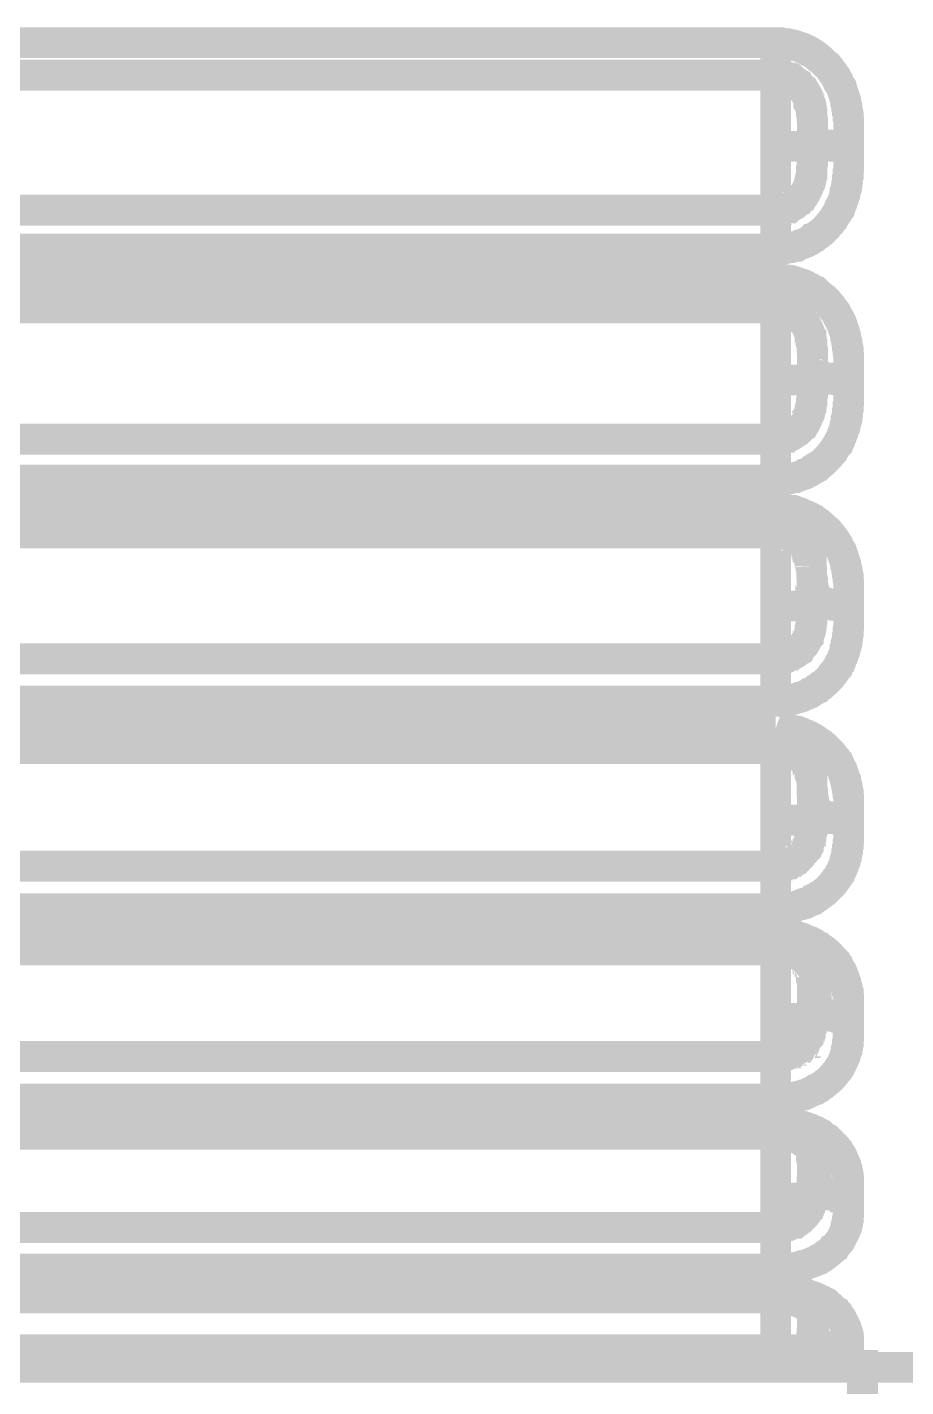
# Model space of a CAD drawing. Extents: x 0.54 to 10.46, y 0.74 to 7.76.
# Drawn here: x 2.7918 to 2.871, y 4.5741 to 4.6966 of the extents above; entities that cross this region are included whole.
import ezdxf

# ---------------------------------------------------------------- set-up
doc = ezdxf.new("R2010")
doc.units = 0
doc.layers.get('0').update_dxf_attribs({"linetype": 'CONTINUOUS'})

msp = doc.modelspace()

# ---------------------------------------------------------------- linework, layer by layer
at = {"color": 0, "const_width": 0.00278}
for points in [[(2.85926, 4.69521), (2.73443, 4.69521)], [(2.86583, 4.68587), (2.86583, 4.68821), (2.86578, 4.68837), (2.86578, 4.68875), (2.86572, 4.68892), (2.86572, 4.68907), (2.86567, 4.68924), (2.86567, 4.68946), (2.86556, 4.68978), (2.86556, 4.69), (2.86524, 4.69097), (2.86518, 4.69119), (2.86507, 4.69135), (2.86501, 4.69146), (2.8649, 4.69162), (2.86486, 4.69179), (2.86475, 4.69194), (2.86469, 4.69211), (2.86447, 4.69243), (2.86436, 4.69254), (2.86415, 4.69287), (2.86404, 4.69299), (2.86393, 4.69314), (2.86376, 4.69325), (2.86339, 4.69363), (2.86322, 4.69374), (2.86313, 4.69385), (2.86296, 4.69396), (2.86285, 4.69407), (2.86236, 4.69439), (2.86219, 4.69444), (2.86203, 4.69456), (2.86187, 4.69461), (2.86171, 4.69472), (2.86089, 4.69499), (2.86068, 4.69504), (2.86051, 4.69504), (2.86035, 4.6951), (2.86019, 4.6951), (2.85997, 4.69515), (2.85981, 4.69515), (2.85965, 4.69521), (2.85926, 4.69521)], [(2.85926, 4.69521), (2.85926, 4.69228)], [(2.85926, 4.69228), (2.73443, 4.69228)], [(2.85926, 4.69228), (2.85938, 4.69228), (2.85949, 4.69222), (2.85981, 4.69222), (2.85992, 4.69217), (2.86003, 4.69217), (2.86014, 4.69211), (2.86025, 4.69211), (2.86046, 4.692), (2.86057, 4.692), (2.86068, 4.69189), (2.86079, 4.69189), (2.86094, 4.69174), (2.86106, 4.69168), (2.86111, 4.69162), (2.86133, 4.69151), (2.86139, 4.6914), (2.8616, 4.69119), (2.86165, 4.69108), (2.86176, 4.69103), (2.86182, 4.69092), (2.86187, 4.69086), (2.86203, 4.69054), (2.86208, 4.69049), (2.86214, 4.69038), (2.86214, 4.69026), (2.86225, 4.69006), (2.86225, 4.68994), (2.86231, 4.68989), (2.86236, 4.68978), (2.86236, 4.68956), (2.86242, 4.68946), (2.86242, 4.68935), (2.86247, 4.68924), (2.86247, 4.68896), (2.86253, 4.68886), (2.86253, 4.68832), (2.86257, 4.68821), (2.86257, 4.68631)], [(2.85926, 4.68587), (2.85926, 4.69222)], [(2.85926, 4.6766), (2.85943, 4.6766), (2.8596, 4.67665), (2.86008, 4.67665), (2.86025, 4.67671), (2.8604, 4.67671), (2.86057, 4.67676), (2.86074, 4.67676), (2.86106, 4.67686), (2.86117, 4.67686), (2.86133, 4.67697), (2.86182, 4.67714), (2.86193, 4.67719), (2.86208, 4.67725), (2.86225, 4.67736), (2.86236, 4.6774), (2.86253, 4.67751), (2.86262, 4.67763), (2.86279, 4.67768), (2.8629, 4.67779), (2.86307, 4.6779), (2.86317, 4.67796), (2.86328, 4.67806), (2.86344, 4.67817), (2.86388, 4.6786), (2.86399, 4.67876), (2.86421, 4.67899), (2.86431, 4.67914), (2.86442, 4.67925), (2.86447, 4.67936), (2.86458, 4.67953), (2.86464, 4.67964), (2.86486, 4.67996), (2.8649, 4.68007), (2.86496, 4.68024), (2.86507, 4.68033), (2.86518, 4.68067), (2.86524, 4.68078), (2.8655, 4.68158), (2.8655, 4.68175), (2.86556, 4.68186), (2.86561, 4.68201), (2.86561, 4.68218), (2.86567, 4.68235), (2.86567, 4.68251), (2.86572, 4.68267), (2.86572, 4.683), (2.86578, 4.68317), (2.86578, 4.6836), (2.86583, 4.68375), (2.86583, 4.68587)], [(2.86257, 4.68587), (2.86257, 4.68431), (2.86253, 4.68419), (2.86253, 4.68354), (2.86247, 4.68349), (2.86247, 4.68317), (2.86242, 4.68306), (2.86242, 4.68294), (2.86236, 4.68283), (2.86236, 4.68267), (2.86231, 4.68257), (2.86231, 4.68246), (2.86214, 4.68213), (2.86214, 4.68207), (2.86199, 4.68175), (2.86193, 4.68169), (2.86182, 4.68147), (2.86176, 4.68143), (2.86171, 4.68132), (2.86165, 4.68126), (2.8616, 4.68115), (2.86149, 4.6811), (2.86143, 4.68099), (2.86139, 4.68093), (2.86128, 4.68088), (2.86106, 4.68067), (2.86083, 4.68056), (2.86079, 4.6805), (2.86057, 4.68039), (2.86051, 4.68033), (2.8604, 4.68033), (2.86019, 4.68024), (2.86008, 4.68024), (2.86003, 4.68018), (2.85981, 4.68018), (2.85969, 4.68012), (2.85938, 4.68012), (2.85926, 4.68007)], [(2.86257, 4.68587), (2.85926, 4.68587)], [(2.85926, 4.68012), (2.85926, 4.68587)], [(2.86257, 4.68631), (2.86257, 4.68631), (2.86262, 4.68625), (2.86262, 4.68625), (2.86262, 4.68625), (2.86268, 4.68619), (2.86268, 4.68619), (2.86268, 4.68619), (2.86274, 4.68614), (2.86274, 4.68614), (2.86274, 4.68614), (2.86285, 4.68614), (2.86285, 4.68614), (2.86285, 4.68614), (2.8629, 4.68608), (2.8629, 4.68608), (2.86301, 4.68608), (2.86301, 4.68608), (2.86307, 4.68608), (2.86307, 4.68608), (2.86307, 4.68608), (2.86317, 4.68604), (2.86317, 4.68604), (2.86317, 4.68604), (2.86322, 4.68604), (2.86322, 4.68604), (2.86322, 4.68604), (2.86333, 4.68604), (2.86333, 4.68604), (2.86333, 4.68604), (2.86344, 4.68604), (2.86344, 4.68604), (2.86356, 4.68599), (2.86382, 4.68599), (2.86388, 4.68593), (2.86458, 4.68593), (2.86464, 4.68587), (2.86583, 4.68587)], [(2.86257, 4.68631), (2.86257, 4.68587)], [(2.73443, 4.68012), (2.85926, 4.68012)], [(2.85926, 4.68012), (2.85926, 4.6766)], [(2.73443, 4.6766), (2.85926, 4.6766)], [(2.85926, 4.67393), (2.73443, 4.67393)], [(2.86583, 4.66482), (2.86583, 4.66704), (2.86578, 4.66726), (2.86578, 4.66758), (2.86572, 4.66775), (2.86572, 4.66792), (2.86567, 4.66813), (2.86567, 4.66829), (2.86556, 4.66862), (2.86556, 4.66878), (2.86546, 4.66911), (2.8654, 4.66932), (2.86518, 4.66997), (2.86507, 4.67014), (2.86501, 4.67031), (2.8649, 4.67046), (2.86486, 4.67057), (2.86475, 4.67074), (2.86469, 4.6709), (2.86458, 4.67106), (2.86447, 4.67117), (2.86426, 4.6715), (2.86415, 4.6716), (2.86404, 4.67176), (2.86367, 4.67215), (2.8635, 4.67225), (2.86339, 4.67236), (2.86322, 4.67247), (2.86285, 4.67285), (2.86268, 4.6729), (2.86236, 4.67312), (2.86219, 4.67318), (2.86203, 4.67329), (2.86187, 4.67333), (2.86171, 4.67344), (2.86089, 4.67372), (2.86068, 4.67378), (2.86051, 4.67378), (2.86035, 4.67383), (2.86019, 4.67383), (2.85997, 4.67389), (2.85965, 4.67389), (2.85943, 4.67393), (2.85926, 4.67393)], [(2.85926, 4.67393), (2.85926, 4.67133)], [(2.85926, 4.67133), (2.73443, 4.67133)], [(2.85926, 4.67133), (2.85949, 4.67133), (2.8596, 4.67128), (2.85992, 4.67128), (2.86003, 4.67122), (2.86014, 4.67122), (2.86035, 4.67111), (2.86046, 4.67111), (2.86079, 4.67096), (2.86083, 4.6709), (2.86106, 4.67079), (2.86111, 4.67074), (2.86122, 4.67068), (2.8616, 4.67031), (2.86165, 4.67019), (2.86176, 4.67014), (2.86182, 4.67003), (2.86187, 4.66997), (2.86193, 4.66986), (2.86199, 4.66982), (2.86214, 4.66949), (2.86214, 4.66943), (2.86225, 4.66922), (2.86225, 4.66917), (2.86236, 4.66894), (2.86236, 4.66872), (2.86242, 4.66868), (2.86242, 4.66857), (2.86247, 4.66846), (2.86247, 4.66818), (2.86253, 4.66808), (2.86253, 4.66758), (2.86257, 4.66749), (2.86257, 4.66564)], [(2.85926, 4.66482), (2.85926, 4.67133)], [(2.86257, 4.66564), (2.86257, 4.66564), (2.86257, 4.66558), (2.86257, 4.66558), (2.86257, 4.66558), (2.86262, 4.66553), (2.86262, 4.66553), (2.86262, 4.66547), (2.86262, 4.66547), (2.86274, 4.66536), (2.86274, 4.66536), (2.86274, 4.66536), (2.86279, 4.66531), (2.86279, 4.66531), (2.86279, 4.66531), (2.86285, 4.66531), (2.86285, 4.66531), (2.86285, 4.66531), (2.86296, 4.66525), (2.86296, 4.66525), (2.86301, 4.66521), (2.86301, 4.66521), (2.86313, 4.66521), (2.86313, 4.66521), (2.86313, 4.66521), (2.86317, 4.66515), (2.86317, 4.66515), (2.86317, 4.66515), (2.86328, 4.6651), (2.86328, 4.6651), (2.86328, 4.6651), (2.86339, 4.6651), (2.86339, 4.6651), (2.86339, 4.6651), (2.8635, 4.66504), (2.8635, 4.66504), (2.8635, 4.66504), (2.86367, 4.66504), (2.86367, 4.66504), (2.86376, 4.66499), (2.86388, 4.66499), (2.86393, 4.66493), (2.86421, 4.66493), (2.86431, 4.66488), (2.86464, 4.66488), (2.86475, 4.66482), (2.86583, 4.66482)], [(2.86257, 4.66564), (2.86257, 4.66482)], [(2.85926, 4.65582), (2.85975, 4.65582), (2.85992, 4.65587), (2.86025, 4.65587), (2.8604, 4.65593), (2.86057, 4.65593), (2.86089, 4.65603), (2.86106, 4.65603), (2.86117, 4.65608), (2.86182, 4.65631), (2.86193, 4.65642), (2.86225, 4.65653), (2.86236, 4.65657), (2.86253, 4.65668), (2.86262, 4.65679), (2.86279, 4.65685), (2.8629, 4.65696), (2.86307, 4.65701), (2.86328, 4.65722), (2.86344, 4.65733), (2.8641, 4.65799), (2.86421, 4.65815), (2.86442, 4.65836), (2.86447, 4.65847), (2.86458, 4.65864), (2.86464, 4.65875), (2.86475, 4.6589), (2.86486, 4.65901), (2.8649, 4.65918), (2.86496, 4.65929), (2.86507, 4.65944), (2.86513, 4.65961), (2.86518, 4.65972), (2.86524, 4.65989), (2.86529, 4.66), (2.86546, 4.66049), (2.8655, 4.6606), (2.8655, 4.66075), (2.86561, 4.66108), (2.86561, 4.66124), (2.86567, 4.66135), (2.86567, 4.66151), (2.86572, 4.66168), (2.86572, 4.662), (2.86578, 4.66217), (2.86578, 4.6626), (2.86583, 4.66276), (2.86583, 4.66482)], [(2.86257, 4.66482), (2.86257, 4.66368), (2.86253, 4.66363), (2.86253, 4.66292), (2.86247, 4.66282), (2.86247, 4.66254), (2.86242, 4.66243), (2.86242, 4.66228), (2.86236, 4.66217), (2.86236, 4.66206), (2.86231, 4.66194), (2.86231, 4.66189), (2.86225, 4.66178), (2.86225, 4.66168), (2.86219, 4.66157), (2.86214, 4.66151), (2.86214, 4.6614), (2.86208, 4.66129), (2.86203, 4.66124), (2.86193, 4.66103), (2.86193, 4.66097), (2.86187, 4.66086), (2.86182, 4.66081), (2.86176, 4.66069), (2.86165, 4.66064), (2.8616, 4.6606), (2.86154, 4.66049), (2.86149, 4.66043), (2.86139, 4.66037), (2.86133, 4.66026), (2.86128, 4.66021), (2.86117, 4.66015), (2.86111, 4.6601), (2.861, 4.66004), (2.86094, 4.66), (2.86083, 4.65994), (2.86079, 4.65989), (2.86068, 4.65983), (2.86062, 4.65978), (2.86051, 4.65972), (2.8604, 4.65972), (2.86035, 4.65967), (2.86025, 4.65967), (2.86014, 4.65961), (2.86008, 4.65961), (2.85997, 4.65956), (2.85975, 4.65956), (2.85965, 4.6595), (2.85926, 4.6595)], [(2.86257, 4.66482), (2.85926, 4.66482)], [(2.85926, 4.6595), (2.85926, 4.66482)], [(2.73443, 4.6595), (2.85926, 4.6595)], [(2.85926, 4.6595), (2.85926, 4.65582)], [(2.73443, 4.65582), (2.85926, 4.65582)], [(2.85926, 4.65321), (2.73443, 4.65321)], [(2.86583, 4.64447), (2.86583, 4.64665), (2.86578, 4.64681), (2.86578, 4.64714), (2.86572, 4.64729), (2.86572, 4.64746), (2.86567, 4.64763), (2.86567, 4.64779), (2.86556, 4.64811), (2.86556, 4.64828), (2.86518, 4.64942), (2.86507, 4.64958), (2.86501, 4.64968), (2.8649, 4.64985), (2.86486, 4.65001), (2.86475, 4.65018), (2.86469, 4.65028), (2.86447, 4.65061), (2.86436, 4.65072), (2.86426, 4.65088), (2.86415, 4.65099), (2.86404, 4.65115), (2.86393, 4.65126), (2.86376, 4.65136), (2.86339, 4.65175), (2.86322, 4.65186), (2.86313, 4.65196), (2.86296, 4.65207), (2.86285, 4.65213), (2.86268, 4.65229), (2.86253, 4.65235), (2.86236, 4.65246), (2.86219, 4.6525), (2.86203, 4.65261), (2.86171, 4.65272), (2.86154, 4.65283), (2.86089, 4.65306), (2.86068, 4.65306), (2.86051, 4.6531), (2.86035, 4.6531), (2.86019, 4.65315), (2.85981, 4.65315), (2.85965, 4.65321), (2.85926, 4.65321)], [(2.85926, 4.65321), (2.85926, 4.65104)], [(2.73443, 4.65104), (2.85926, 4.65104)], [(2.85926, 4.65115), (2.85926, 4.65115), (2.85938, 4.65115), (2.85938, 4.65115), (2.85938, 4.65115), (2.85949, 4.6511), (2.85949, 4.6511), (2.85949, 4.6511), (2.8596, 4.6511), (2.8596, 4.6511), (2.8596, 4.6511), (2.85969, 4.65104), (2.85969, 4.65104), (2.85969, 4.65104), (2.85975, 4.65104), (2.85975, 4.65104), (2.85986, 4.65099), (2.85997, 4.65099), (2.86008, 4.65093), (2.86008, 4.65093), (2.86014, 4.65093), (2.86014, 4.65093), (2.86014, 4.65093), (2.86025, 4.65088), (2.86025, 4.65088), (2.86025, 4.65088), (2.86035, 4.65088), (2.86035, 4.65088), (2.86035, 4.65088), (2.8604, 4.65082), (2.8604, 4.65082), (2.8604, 4.65082), (2.86051, 4.65076), (2.86051, 4.65076), (2.86051, 4.65076), (2.86057, 4.65076), (2.86057, 4.65076), (2.86057, 4.65076), (2.86068, 4.65072), (2.86068, 4.65072), (2.86074, 4.65067)], [(2.85926, 4.64447), (2.85926, 4.65104)], [(2.86149, 4.65012), (2.86139, 4.65022), (2.86139, 4.65022), (2.86128, 4.65028), (2.86128, 4.65028), (2.86128, 4.65028), (2.86122, 4.65039), (2.86122, 4.65039), (2.86122, 4.65039), (2.86111, 4.65044), (2.86111, 4.65044), (2.86106, 4.6505), (2.861, 4.6505), (2.861, 4.6505), (2.86094, 4.65056), (2.86089, 4.65056), (2.86089, 4.65056), (2.86083, 4.65061), (2.86079, 4.65061), (2.86079, 4.65061), (2.86074, 4.65067), (2.86068, 4.65067), (2.86068, 4.65067), (2.86062, 4.65072), (2.86057, 4.65072), (2.86057, 4.65072), (2.86051, 4.65076), (2.86046, 4.65076), (2.86046, 4.65076), (2.86046, 4.65076), (2.86035, 4.65082), (2.86035, 4.65082), (2.86035, 4.65082), (2.86025, 4.65082), (2.86025, 4.65082), (2.86025, 4.65082), (2.86014, 4.65088), (2.86014, 4.65088), (2.86014, 4.65088), (2.85997, 4.65088), (2.85997, 4.65088), (2.85986, 4.65088), (2.85986, 4.65088), (2.85975, 4.65088), (2.85975, 4.65088), (2.85975, 4.65088), (2.85965, 4.65088), (2.85965, 4.65088), (2.8596, 4.65093), (2.85954, 4.65093), (2.85954, 4.65093), (2.85949, 4.65093), (2.85938, 4.65093), (2.85938, 4.65093), (2.85938, 4.65093), (2.85926, 4.65093), (2.85926, 4.65093)], [(2.86247, 4.64806), (2.86257, 4.64572)], [(2.86231, 4.64447), (2.86231, 4.64447), (2.86231, 4.64458), (2.86231, 4.64458), (2.86231, 4.64458), (2.86231, 4.64469), (2.86231, 4.64469), (2.86231, 4.64475), (2.86236, 4.64481), (2.86236, 4.64481), (2.86236, 4.64497), (2.86236, 4.64497), (2.86236, 4.64507), (2.86236, 4.64507), (2.86236, 4.64507), (2.86236, 4.64518), (2.86236, 4.64518), (2.86236, 4.64518), (2.86236, 4.64529), (2.86236, 4.64529), (2.86236, 4.64529), (2.86242, 4.6454), (2.86242, 4.6454), (2.86242, 4.6454), (2.86242, 4.64551), (2.86242, 4.64551), (2.86242, 4.64551), (2.86242, 4.64561), (2.86242, 4.64561), (2.86242, 4.64561), (2.86242, 4.64572), (2.86242, 4.64572), (2.86242, 4.64572), (2.86242, 4.64583), (2.86242, 4.64583), (2.86242, 4.64583), (2.86242, 4.64589), (2.86242, 4.64589), (2.86242, 4.64589), (2.86242, 4.646), (2.86242, 4.646), (2.86247, 4.64611), (2.86247, 4.64611), (2.86247, 4.64621), (2.86247, 4.64621)], [(2.86253, 4.64703), (2.86253, 4.64703), (2.86253, 4.64692), (2.86253, 4.64692), (2.86253, 4.64692), (2.86257, 4.64681), (2.86257, 4.64681), (2.86257, 4.64681), (2.86257, 4.64671), (2.86257, 4.64671), (2.86257, 4.64671), (2.86257, 4.6466), (2.86257, 4.6466), (2.86257, 4.64649), (2.86257, 4.64649), (2.86257, 4.64638), (2.86257, 4.64638), (2.86257, 4.64638), (2.86262, 4.64626), (2.86262, 4.64626), (2.86262, 4.64615), (2.86262, 4.64615), (2.86262, 4.646), (2.86262, 4.646), (2.86268, 4.64589), (2.86268, 4.64589), (2.86268, 4.64578), (2.86268, 4.64578), (2.86268, 4.64578), (2.86268, 4.64567), (2.86268, 4.64567), (2.86268, 4.64567), (2.86274, 4.64556), (2.86274, 4.64556), (2.86274, 4.64556), (2.86274, 4.64546), (2.86274, 4.64546), (2.86279, 4.64535), (2.86279, 4.64535), (2.86279, 4.64524), (2.86279, 4.64524)], [(2.86257, 4.64572), (2.86279, 4.64524)], [(2.86257, 4.64572), (2.86257, 4.64447)], [(2.85926, 4.6359), (2.85975, 4.6359), (2.85992, 4.63596), (2.86025, 4.63596), (2.8604, 4.63601), (2.86057, 4.63601), (2.86074, 4.63607), (2.86089, 4.63607), (2.86106, 4.63612), (2.86117, 4.63618), (2.86133, 4.63624), (2.86149, 4.63624), (2.86165, 4.63629), (2.86182, 4.63639), (2.86193, 4.63644), (2.86225, 4.63656), (2.86236, 4.63667), (2.86253, 4.63672), (2.86262, 4.63678), (2.86279, 4.63688), (2.8629, 4.63699), (2.86307, 4.63704), (2.86328, 4.63726), (2.86344, 4.63732), (2.86421, 4.63807), (2.86431, 4.63824), (2.86442, 4.63835), (2.86447, 4.63846), (2.86458, 4.63857), (2.86464, 4.63867), (2.86475, 4.63883), (2.86486, 4.63894), (2.8649, 4.63906), (2.86496, 4.63921), (2.86507, 4.63932), (2.86513, 4.63949), (2.86518, 4.6396), (2.86524, 4.63976), (2.86529, 4.63986), (2.8654, 4.64019), (2.86546, 4.64031), (2.8655, 4.64046), (2.8655, 4.64063), (2.86556, 4.64074), (2.86561, 4.6409), (2.86561, 4.64106), (2.86567, 4.64117), (2.86567, 4.64133), (2.86572, 4.6415), (2.86572, 4.64176), (2.86578, 4.64193), (2.86578, 4.64236), (2.86583, 4.64253), (2.86583, 4.64447)], [(2.86253, 4.64447), (2.85926, 4.64447)], [(2.85926, 4.63971), (2.85926, 4.64447)], [(2.86253, 4.64447), (2.86253, 4.64318), (2.86247, 4.64307), (2.86247, 4.64274), (2.86242, 4.64264), (2.86242, 4.64247), (2.86236, 4.64236), (2.86236, 4.64219), (2.86231, 4.64208), (2.86231, 4.64204), (2.86225, 4.64193), (2.86225, 4.64187), (2.86219, 4.64176), (2.86219, 4.64165), (2.86214, 4.6416), (2.86208, 4.6415), (2.86208, 4.64144), (2.86203, 4.64133), (2.86199, 4.64128), (2.86193, 4.64117), (2.86187, 4.64111), (2.86182, 4.641), (2.86171, 4.6409), (2.86171, 4.64085), (2.86143, 4.64057), (2.86139, 4.64046), (2.86128, 4.6404), (2.86111, 4.64025), (2.861, 4.64019), (2.86094, 4.64019), (2.86083, 4.64014), (2.86079, 4.64008), (2.86068, 4.64003), (2.86062, 4.63997), (2.86051, 4.63997), (2.86046, 4.63992), (2.86035, 4.63986), (2.86029, 4.63986), (2.86019, 4.63981), (2.86003, 4.63981), (2.85992, 4.63976), (2.85975, 4.63976), (2.85965, 4.63971), (2.85926, 4.63971)], [(2.73443, 4.63971), (2.85926, 4.63971)], [(2.85926, 4.63971), (2.85926, 4.6359)], [(2.73443, 4.6359), (2.85926, 4.6359)], [(2.85926, 4.63346), (2.73443, 4.63346)], [(2.86583, 4.62517), (2.86583, 4.62722), (2.86578, 4.62739), (2.86578, 4.62771), (2.86572, 4.62788), (2.86572, 4.62799), (2.86567, 4.62815), (2.86567, 4.62831), (2.86556, 4.62864), (2.86556, 4.62879), (2.8655, 4.6289), (2.86524, 4.62972), (2.86518, 4.62983), (2.86507, 4.62999), (2.86501, 4.63015), (2.8649, 4.63026), (2.86486, 4.63043), (2.86475, 4.63053), (2.86469, 4.63069), (2.86458, 4.63081), (2.86447, 4.63097), (2.86436, 4.63108), (2.86426, 4.63124), (2.86367, 4.63183), (2.8635, 4.63194), (2.86339, 4.63206), (2.86322, 4.63217), (2.86313, 4.63222), (2.86296, 4.63232), (2.86285, 4.63243), (2.86268, 4.63254), (2.86253, 4.6326), (2.86236, 4.63271), (2.86219, 4.63276), (2.86203, 4.63286), (2.86171, 4.63297), (2.86154, 4.63308), (2.86122, 4.63319), (2.86106, 4.63319), (2.86089, 4.63325), (2.86068, 4.63331), (2.86051, 4.63331), (2.86035, 4.63336), (2.86019, 4.63336), (2.85997, 4.6334), (2.85943, 4.6334), (2.85926, 4.63346)], [(2.73443, 4.63162), (2.85926, 4.63162)], [(2.85926, 4.63172), (2.85943, 4.63172), (2.85949, 4.63167), (2.85975, 4.63167), (2.85981, 4.63162), (2.85997, 4.63162), (2.86003, 4.63157), (2.86019, 4.63157), (2.86029, 4.63151), (2.8604, 4.63151), (2.86051, 4.63146), (2.86057, 4.63146), (2.86068, 4.63135), (2.86079, 4.63135), (2.86083, 4.63129), (2.86089, 4.63129), (2.861, 4.63118), (2.86122, 4.63108), (2.86122, 4.63108), (2.86139, 4.63097), (2.86139, 4.63097), (2.86149, 4.63092), (2.86149, 4.63092), (2.86154, 4.63081), (2.86154, 4.63081), (2.86154, 4.63081), (2.86165, 4.63069), (2.86165, 4.63069), (2.86165, 4.63069), (2.86171, 4.63064), (2.86171, 4.63064), (2.86171, 4.63064), (2.86182, 4.63053), (2.86182, 4.63053), (2.86182, 4.63053), (2.86187, 4.63049), (2.86187, 4.63049), (2.86187, 4.63049), (2.86193, 4.63037), (2.86193, 4.63037), (2.86203, 4.63026), (2.86203, 4.63026), (2.86208, 4.63015), (2.86208, 4.63015)], [(2.86253, 4.62804), (2.86253, 4.62804), (2.86253, 4.62793), (2.86253, 4.62793), (2.86253, 4.62793), (2.86257, 4.62782), (2.86257, 4.62782), (2.86257, 4.62782), (2.86257, 4.62771), (2.86257, 4.62771), (2.86257, 4.62771), (2.86257, 4.62761), (2.86257, 4.62761), (2.86257, 4.62761), (2.86257, 4.62744), (2.86257, 4.62744), (2.86257, 4.62744), (2.86257, 4.62733), (2.86257, 4.62733), (2.86257, 4.62733), (2.86262, 4.62722), (2.86262, 4.62722), (2.86262, 4.62722), (2.86262, 4.62711), (2.86262, 4.62711), (2.86262, 4.62711), (2.86262, 4.62701), (2.86262, 4.62701), (2.86262, 4.62701), (2.86268, 4.6269), (2.86268, 4.6269), (2.86268, 4.6269), (2.86268, 4.62679), (2.86268, 4.62679), (2.86268, 4.62679), (2.86268, 4.62668), (2.86268, 4.62668), (2.86268, 4.62668), (2.86274, 4.62657), (2.86274, 4.62657), (2.86274, 4.62657), (2.86274, 4.62646), (2.86274, 4.62646), (2.86274, 4.62646), (2.86279, 4.62631), (2.86279, 4.62631), (2.86279, 4.62631), (2.86279, 4.62619), (2.86279, 4.62619)], [(2.86253, 4.62793), (2.86257, 4.62685)], [(2.86257, 4.62685), (2.86253, 4.62517)], [(2.86257, 4.62685), (2.86279, 4.62619)], [(2.85926, 4.61719), (2.8596, 4.61719), (2.85975, 4.61724), (2.86008, 4.61724), (2.86025, 4.61729), (2.86057, 4.61729), (2.86074, 4.61735), (2.86089, 4.61735), (2.86106, 4.6174), (2.86117, 4.61746), (2.86149, 4.61757), (2.86165, 4.61757), (2.86182, 4.61762), (2.86193, 4.61774), (2.86225, 4.61783), (2.86236, 4.61789), (2.86253, 4.61794), (2.86262, 4.61806), (2.86279, 4.61811), (2.8629, 4.61822), (2.86307, 4.61828), (2.86317, 4.61838), (2.86328, 4.61843), (2.86344, 4.61854), (2.86356, 4.61865), (2.86367, 4.61871), (2.86442, 4.61947), (2.86447, 4.61957), (2.86458, 4.61968), (2.86464, 4.61979), (2.86475, 4.6199), (2.86486, 4.62007), (2.86496, 4.62028), (2.86507, 4.62039), (2.86513, 4.62056), (2.86524, 4.62076), (2.86529, 4.62093), (2.86535, 4.62104), (2.8654, 4.62121), (2.8655, 4.62142), (2.8655, 4.62158), (2.86556, 4.62175), (2.86561, 4.62185), (2.86561, 4.62196), (2.86567, 4.62213), (2.86567, 4.62229), (2.86572, 4.6224), (2.86572, 4.62267), (2.86578, 4.62283), (2.86578, 4.62321), (2.86583, 4.62337), (2.86583, 4.62517)], [(2.86253, 4.62517), (2.85926, 4.62517)], [(2.85926, 4.62104), (2.85926, 4.62517)], [(2.86253, 4.62517), (2.86253, 4.62435), (2.86247, 4.62429), (2.86247, 4.62397), (2.86242, 4.62386), (2.86242, 4.62364), (2.86236, 4.62354), (2.86236, 4.62337), (2.86231, 4.62332), (2.86231, 4.62326), (2.86225, 4.62315), (2.86225, 4.6231), (2.86219, 4.62299), (2.86219, 4.62294), (2.86214, 4.62289), (2.86208, 4.62278), (2.86208, 4.62272), (2.86203, 4.62267), (2.86199, 4.62256), (2.86199, 4.6225), (2.86193, 4.62244), (2.86187, 4.62235), (2.86165, 4.62213), (2.86154, 4.62196), (2.86149, 4.62196), (2.86143, 4.62185), (2.86143, 4.62185), (2.86128, 4.62169), (2.86117, 4.62169), (2.86106, 4.62158), (2.86094, 4.62153), (2.86089, 4.62147), (2.86083, 4.62147), (2.86074, 4.62142), (2.86062, 4.62131), (2.86051, 4.62131), (2.86046, 4.62125), (2.86035, 4.62125), (2.86029, 4.62121), (2.86019, 4.62121), (2.86014, 4.62115), (2.85992, 4.62115), (2.85986, 4.6211), (2.85938, 4.6211), (2.85926, 4.62104)], [(2.73443, 4.62104), (2.85926, 4.62104)], [(2.85926, 4.62104), (2.85926, 4.61719)], [(2.73443, 4.61719), (2.85926, 4.61719)], [(2.85926, 4.6149), (2.73443, 4.6149)], [(2.86583, 4.60732), (2.86583, 4.60921), (2.86578, 4.60932), (2.86578, 4.60965), (2.86572, 4.60975), (2.86572, 4.60992), (2.86567, 4.61008), (2.86567, 4.61019), (2.86556, 4.61051), (2.86556, 4.61062), (2.8655, 4.61079), (2.86546, 4.61089), (2.8654, 4.61106), (2.86535, 4.61117), (2.86529, 4.61133), (2.86524, 4.61143), (2.86518, 4.6116), (2.86507, 4.61176), (2.86501, 4.61187), (2.8649, 4.61199), (2.86486, 4.61214), (2.86475, 4.61225), (2.86469, 4.61242), (2.86426, 4.61285), (2.86415, 4.61301), (2.86393, 4.61322), (2.86376, 4.61333), (2.86367, 4.61344), (2.8635, 4.61356), (2.86339, 4.61361), (2.86322, 4.61372), (2.86313, 4.61382), (2.86296, 4.61388), (2.86285, 4.61399), (2.86268, 4.6141), (2.86253, 4.61415), (2.86236, 4.61426), (2.86187, 4.61442), (2.86171, 4.61453), (2.86122, 4.61469), (2.86106, 4.61469), (2.86089, 4.61475), (2.86068, 4.61481), (2.86051, 4.61481), (2.86035, 4.61486), (2.85997, 4.61486), (2.85981, 4.6149), (2.85926, 4.6149)], [(2.73443, 4.6135), (2.85926, 4.6135)], [(2.85926, 4.61356), (2.85938, 4.61356), (2.85954, 4.6135), (2.85986, 4.6135), (2.86003, 4.61344), (2.86025, 4.61344), (2.86046, 4.61333), (2.86057, 4.61333), (2.86074, 4.61328), (2.86094, 4.61317), (2.86106, 4.61317), (2.86117, 4.61312), (2.86122, 4.61307), (2.86154, 4.6129), (2.86171, 4.61274), (2.86182, 4.61268), (2.86203, 4.61247), (2.86214, 4.61242), (2.86219, 4.61231), (2.86225, 4.61225), (2.86231, 4.61214), (2.86236, 4.61208), (2.86242, 4.61199), (2.86253, 4.61193), (2.86253, 4.61182), (2.86257, 4.61176), (2.86262, 4.61165), (2.86268, 4.6116), (2.86274, 4.61149), (2.86274, 4.61133), (2.86279, 4.61122), (2.86279, 4.61117), (2.86285, 4.61106), (2.86285, 4.61083), (2.8629, 4.61074), (2.8629, 4.60954), (2.86285, 4.60949), (2.86285, 4.609), (2.86279, 4.60894), (2.86279, 4.60856)], [(2.86257, 4.60932), (2.86253, 4.60732)], [(2.86257, 4.60932), (2.86257, 4.60921), (2.86257, 4.60921), (2.86257, 4.6091), (2.86257, 4.6091), (2.86257, 4.6091), (2.86262, 4.60906), (2.86262, 4.60906), (2.86262, 4.60906), (2.86262, 4.60894), (2.86262, 4.60894), (2.86262, 4.60894), (2.86268, 4.60883), (2.86268, 4.60883), (2.86268, 4.60883), (2.86268, 4.60872), (2.86268, 4.60872), (2.86268, 4.60872), (2.86274, 4.60867), (2.86274, 4.60867), (2.86279, 4.60856), (2.86279, 4.60856), (2.86285, 4.60846), (2.86285, 4.60846), (2.86285, 4.60846), (2.86296, 4.6084), (2.86296, 4.6084), (2.86296, 4.6084), (2.86301, 4.60829), (2.86301, 4.60829), (2.86301, 4.60829), (2.86313, 4.60824), (2.86313, 4.60824), (2.86313, 4.60824), (2.86317, 4.60813), (2.86317, 4.60813), (2.86317, 4.60813), (2.86328, 4.60807), (2.86328, 4.60807), (2.86328, 4.60807), (2.86339, 4.60796), (2.86339, 4.60796), (2.86339, 4.60796), (2.8635, 4.60792), (2.8635, 4.60792), (2.8635, 4.60792), (2.86367, 4.60786), (2.86367, 4.60786), (2.86376, 4.60781), (2.86388, 4.60769), (2.86393, 4.60769), (2.86404, 4.60764), (2.8641, 4.60764), (2.86415, 4.60758), (2.86421, 4.60758), (2.86431, 4.60753), (2.86442, 4.60753), (2.86453, 4.60747), (2.86464, 4.60747), (2.86475, 4.60742), (2.86496, 4.60742), (2.86501, 4.60736), (2.86546, 4.60736), (2.8655, 4.60732), (2.86583, 4.60732)], [(2.85926, 4.60004), (2.8596, 4.60004), (2.85975, 4.6001), (2.86025, 4.6001), (2.8604, 4.60015), (2.86057, 4.60015), (2.86074, 4.60021), (2.86089, 4.60021), (2.86106, 4.60026), (2.86117, 4.60026), (2.86165, 4.60042), (2.86182, 4.60042), (2.86193, 4.60047), (2.86208, 4.60053), (2.86225, 4.60064), (2.86236, 4.60069), (2.86253, 4.60075), (2.86262, 4.60081), (2.86279, 4.60086), (2.8629, 4.60097), (2.86307, 4.60101), (2.86317, 4.60107), (2.86328, 4.60118), (2.86344, 4.60129), (2.86356, 4.60135), (2.86367, 4.60146), (2.86376, 4.60151), (2.86399, 4.60172), (2.8641, 4.60178), (2.86442, 4.60211), (2.86447, 4.60221), (2.86458, 4.60232), (2.86464, 4.60243), (2.86486, 4.60265), (2.86496, 4.60286), (2.86507, 4.60297), (2.86529, 4.6034), (2.86535, 4.60357), (2.8655, 4.60389), (2.8655, 4.604), (2.86556, 4.60417), (2.86561, 4.60428), (2.86561, 4.60439), (2.86567, 4.60449), (2.86567, 4.60465), (2.86572, 4.60476), (2.86572, 4.60504), (2.86578, 4.60514), (2.86578, 4.60553), (2.86583, 4.60563), (2.86583, 4.60732)], [(2.85926, 4.60732), (2.86253, 4.60732)], [(2.85926, 4.60389), (2.85926, 4.60732)], [(2.86253, 4.60732), (2.86253, 4.60704), (2.86247, 4.60693), (2.86247, 4.60661), (2.86242, 4.60656), (2.86242, 4.60633), (2.86236, 4.60622), (2.86236, 4.60612), (2.86231, 4.60607), (2.86231, 4.6059), (2.86225, 4.60585), (2.86225, 4.60579), (2.86219, 4.60568), (2.86219, 4.60563), (2.86208, 4.60553), (2.86208, 4.60547), (2.86203, 4.60542), (2.86203, 4.60542), (2.86199, 4.60531), (2.86199, 4.60531), (2.86193, 4.60531), (2.86193, 4.60514), (2.86193, 4.60514), (2.86187, 4.60514), (2.86182, 4.60504), (2.86182, 4.60504), (2.86171, 4.60493), (2.86165, 4.60493), (2.8616, 4.60482), (2.8616, 4.60482), (2.86149, 4.60471), (2.86143, 4.60471), (2.86139, 4.6046), (2.86139, 4.6046), (2.86139, 4.6046), (2.86128, 4.60454), (2.86128, 4.60454), (2.86122, 4.60454), (2.86117, 4.60444), (2.86117, 4.60444), (2.86111, 4.60444), (2.86106, 4.60439), (2.86094, 4.60433), (2.86089, 4.60428), (2.86083, 4.60428), (2.86079, 4.60422), (2.86074, 4.60422), (2.86062, 4.60417), (2.86057, 4.60417), (2.86051, 4.60411), (2.8604, 4.60406), (2.86029, 4.60406), (2.86019, 4.604), (2.86008, 4.604), (2.85997, 4.60394), (2.85975, 4.60394), (2.85965, 4.60389), (2.85926, 4.60389)], [(2.73443, 4.60389), (2.85926, 4.60389)], [(2.85926, 4.60389), (2.85926, 4.60004)], [(2.73443, 4.60004), (2.85926, 4.60004)], [(2.85926, 4.59799), (2.73443, 4.59799)], [(2.86583, 4.59115), (2.86583, 4.59283), (2.86578, 4.59299), (2.86578, 4.59321), (2.86572, 4.59337), (2.86572, 4.59347), (2.86567, 4.59358), (2.86567, 4.59375), (2.86561, 4.59386), (2.86556, 4.59403), (2.86556, 4.59413), (2.8655, 4.59424), (2.86546, 4.5944), (2.86529, 4.59472), (2.86524, 4.59489), (2.86518, 4.595), (2.86507, 4.59511), (2.86501, 4.59521), (2.8649, 4.59532), (2.86486, 4.59549), (2.86475, 4.5956), (2.86469, 4.59571), (2.86393, 4.59646), (2.86376, 4.59651), (2.86367, 4.59663), (2.8635, 4.59674), (2.86339, 4.59685), (2.86322, 4.5969), (2.86313, 4.597), (2.86296, 4.59706), (2.86285, 4.59717), (2.86253, 4.59728), (2.86236, 4.59739), (2.86106, 4.59782), (2.86089, 4.59782), (2.86068, 4.59787), (2.86051, 4.59787), (2.86035, 4.59793), (2.85997, 4.59793), (2.85981, 4.59799), (2.85926, 4.59799)], [(2.73443, 4.5969), (2.85926, 4.5969)], [(2.85926, 4.5969), (2.85965, 4.5969), (2.85975, 4.59685), (2.86014, 4.59685), (2.86025, 4.59679), (2.8604, 4.59679), (2.86051, 4.59674), (2.86062, 4.59674), (2.86083, 4.59663), (2.86094, 4.59663), (2.86139, 4.5964), (2.86149, 4.5964), (2.86165, 4.59625), (2.86176, 4.59619), (2.86182, 4.59614), (2.86203, 4.59603), (2.86214, 4.59592), (2.86225, 4.59586), (2.86231, 4.59576), (2.86242, 4.59565), (2.86247, 4.59554), (2.86257, 4.59543), (2.86262, 4.59532), (2.86268, 4.59526), (2.86274, 4.59517), (2.86274, 4.59511), (2.86279, 4.59506), (2.86279, 4.595), (2.86285, 4.59489), (2.86285, 4.59478), (2.8629, 4.59467), (2.8629, 4.59337), (2.86285, 4.59332), (2.86285, 4.59293), (2.86279, 4.59283), (2.86279, 4.59261)], [(2.86257, 4.59347), (2.86247, 4.59115)], [(2.86257, 4.59347), (2.86257, 4.59347), (2.86257, 4.59337), (2.86257, 4.59337), (2.86257, 4.59337), (2.86257, 4.59326), (2.86257, 4.59326), (2.86257, 4.59326), (2.86262, 4.59315), (2.86262, 4.59315), (2.86262, 4.59304), (2.86262, 4.59304), (2.86268, 4.59293), (2.86268, 4.59293), (2.86268, 4.59293), (2.86268, 4.59283), (2.86268, 4.59283), (2.86268, 4.59283), (2.86274, 4.59272), (2.86274, 4.59272), (2.86274, 4.59272), (2.86279, 4.59261), (2.86279, 4.59261), (2.86279, 4.59261), (2.86285, 4.5925), (2.86285, 4.5925), (2.86285, 4.5925), (2.86296, 4.59239), (2.86296, 4.59239), (2.86301, 4.59229), (2.86301, 4.59229), (2.86313, 4.59218), (2.86313, 4.59218), (2.86313, 4.59218), (2.86317, 4.59212), (2.86317, 4.59212), (2.86317, 4.59212), (2.86328, 4.59201), (2.86328, 4.59201), (2.86328, 4.59201), (2.86339, 4.59196), (2.86339, 4.59196), (2.86339, 4.59196), (2.8635, 4.59185), (2.8635, 4.59185), (2.8635, 4.59185), (2.86367, 4.59174), (2.86367, 4.59174), (2.86367, 4.59174), (2.86376, 4.59169), (2.86376, 4.59169), (2.86382, 4.59164), (2.86388, 4.59164), (2.86393, 4.59158), (2.86404, 4.59158), (2.86415, 4.59147), (2.86431, 4.59147), (2.86436, 4.59142), (2.86442, 4.59142), (2.86453, 4.59136), (2.86458, 4.59136), (2.86464, 4.59131), (2.86481, 4.59131), (2.86486, 4.59125), (2.86518, 4.59125), (2.86529, 4.59119), (2.86561, 4.59119), (2.86567, 4.59115), (2.86583, 4.59115)], [(2.85926, 4.58475), (2.86008, 4.58475), (2.86025, 4.58479), (2.86057, 4.58479), (2.86074, 4.58485), (2.86089, 4.58485), (2.86106, 4.5849), (2.86117, 4.5849), (2.86165, 4.58507), (2.86182, 4.58507), (2.86193, 4.58513), (2.86225, 4.58524), (2.86236, 4.58529), (2.86253, 4.58535), (2.86262, 4.58539), (2.86279, 4.58544), (2.8629, 4.5855), (2.86307, 4.58556), (2.86317, 4.58567), (2.86328, 4.58572), (2.86344, 4.58578), (2.86356, 4.58589), (2.86367, 4.58594), (2.86376, 4.58604), (2.86388, 4.5861), (2.86399, 4.58621), (2.8641, 4.58626), (2.86421, 4.58637), (2.86431, 4.58643), (2.86442, 4.58653), (2.86447, 4.58664), (2.86458, 4.58669), (2.86464, 4.58681), (2.8649, 4.58708), (2.86496, 4.58718), (2.86507, 4.58729), (2.8655, 4.58817), (2.8655, 4.58822), (2.86561, 4.58843), (2.86561, 4.5886), (2.86567, 4.58871), (2.86567, 4.58882), (2.86572, 4.58892), (2.86572, 4.58914), (2.86578, 4.58925), (2.86578, 4.58957), (2.86583, 4.58968), (2.86583, 4.59115)], [(2.85926, 4.59115), (2.86247, 4.59115)], [(2.85926, 4.58849), (2.85926, 4.59115)], [(2.86247, 4.59115), (2.86247, 4.5911), (2.86242, 4.59099), (2.86242, 4.59082), (2.86236, 4.59071), (2.86236, 4.59056), (2.86231, 4.5905), (2.86231, 4.59039), (2.86225, 4.59033), (2.86219, 4.59022), (2.86219, 4.59011), (2.86214, 4.59006), (2.86214, 4.58996), (2.86203, 4.58985), (2.86199, 4.58974), (2.86193, 4.58968), (2.86187, 4.58957), (2.86176, 4.58946), (2.86165, 4.58942), (2.8616, 4.58936), (2.86154, 4.58925), (2.86149, 4.58919), (2.86139, 4.58914), (2.86133, 4.58908), (2.86122, 4.58903), (2.86117, 4.58897), (2.86106, 4.58892), (2.861, 4.58886), (2.86089, 4.58886), (2.86068, 4.58876), (2.86062, 4.58876), (2.8604, 4.58865), (2.86025, 4.58865), (2.86014, 4.5886), (2.85992, 4.5886), (2.85981, 4.58854), (2.85949, 4.58854), (2.85938, 4.58849), (2.85926, 4.58849)], [(2.73443, 4.58849), (2.85926, 4.58849)], [(2.85926, 4.58849), (2.85926, 4.58475)], [(2.73443, 4.58475), (2.85926, 4.58475)], [(2.85926, 4.5829), (2.73443, 4.5829)], [(2.86583, 4.57699), (2.86583, 4.57844), (2.86578, 4.57856), (2.86578, 4.57878), (2.86572, 4.57889), (2.86572, 4.579), (2.86567, 4.5791), (2.86567, 4.57921), (2.86556, 4.57943), (2.86556, 4.57954), (2.86518, 4.58029), (2.86507, 4.5804), (2.86501, 4.58051), (2.8649, 4.58062), (2.86486, 4.58074), (2.86475, 4.58083), (2.86469, 4.58094), (2.86458, 4.581), (2.86426, 4.58132), (2.86415, 4.58138), (2.86393, 4.5816), (2.86376, 4.58165), (2.86367, 4.58176), (2.8635, 4.58182), (2.86339, 4.58192), (2.86322, 4.58197), (2.86313, 4.58203), (2.86296, 4.58214), (2.86285, 4.58219), (2.86203, 4.58247), (2.86187, 4.58257), (2.86171, 4.58257), (2.86122, 4.58274), (2.86106, 4.58274), (2.86089, 4.58279), (2.86068, 4.58279), (2.86051, 4.58285), (2.86019, 4.58285), (2.85997, 4.5829), (2.85926, 4.5829)], [(2.73443, 4.58214), (2.85926, 4.58214)], [(2.85926, 4.58214), (2.85965, 4.58214), (2.85981, 4.58208), (2.86014, 4.58208), (2.86029, 4.58203), (2.86051, 4.58203), (2.86062, 4.58197), (2.86079, 4.58197), (2.861, 4.58187), (2.86111, 4.58187), (2.86143, 4.58171), (2.86149, 4.58171), (2.86171, 4.5816), (2.86176, 4.58154), (2.86199, 4.58143), (2.86203, 4.58138), (2.86214, 4.58132), (2.86225, 4.58122), (2.86236, 4.58117), (2.86242, 4.58111), (2.86242, 4.58111), (2.86253, 4.581), (2.86253, 4.581), (2.86262, 4.58089), (2.86262, 4.58089), (2.86274, 4.58078), (2.86274, 4.58078), (2.86274, 4.58078), (2.86279, 4.58062), (2.86279, 4.58062), (2.86279, 4.58062), (2.86285, 4.58051), (2.86285, 4.58051), (2.8629, 4.5804), (2.8629, 4.5804), (2.8629, 4.58029), (2.8629, 4.58029), (2.8629, 4.58029), (2.86296, 4.58018), (2.86296, 4.58018), (2.86296, 4.58018), (2.86296, 4.58003), (2.86296, 4.58003), (2.86296, 4.58003), (2.86296, 4.57992), (2.86296, 4.57992), (2.86296, 4.57981), (2.86296, 4.57981), (2.86296, 4.57969), (2.86296, 4.57969), (2.86296, 4.57969), (2.86296, 4.57958), (2.86296, 4.57958), (2.86296, 4.57958), (2.86296, 4.57949), (2.86296, 4.57949), (2.8629, 4.57949), (2.8629, 4.57937), (2.8629, 4.57937), (2.8629, 4.57937), (2.8629, 4.57926), (2.8629, 4.57926), (2.8629, 4.57926), (2.8629, 4.5791), (2.8629, 4.5791), (2.86285, 4.5791), (2.86285, 4.579), (2.86285, 4.579), (2.86285, 4.57889), (2.86279, 4.57889), (2.86279, 4.57878), (2.86279, 4.57878), (2.86279, 4.57867)], [(2.86257, 4.57958), (2.86236, 4.57699)], [(2.86708, 4.57747), (2.71599, 4.57747)], [(2.86708, 4.57747), (2.86708, 4.57238)], [(1.46175, 4.5759), (8.04747, 4.5759)]]:
    msp.add_lwpolyline(points, dxfattribs=at)
at = {"color": 250, "const_width": 0.00278}
for points in [[(2.85926, 4.65104), (2.85938, 4.65104), (2.85943, 4.65099), (2.85986, 4.65099), (2.85992, 4.65093), (2.86014, 4.65093), (2.86025, 4.65088), (2.86029, 4.65088), (2.8604, 4.65082), (2.86046, 4.65082), (2.86051, 4.65076), (2.86062, 4.65072), (2.86068, 4.65072), (2.86074, 4.65067), (2.86083, 4.65061), (2.86089, 4.65061), (2.861, 4.6505), (2.86111, 4.65044), (2.86117, 4.65044), (2.86139, 4.65022), (2.86139, 4.65022), (2.86154, 4.65012), (2.86154, 4.65012), (2.86154, 4.65012), (2.8616, 4.65001), (2.8616, 4.65001), (2.8616, 4.65001), (2.86171, 4.6499), (2.86171, 4.6499), (2.86171, 4.6499), (2.86182, 4.64979), (2.86182, 4.64979), (2.86182, 4.64979), (2.86193, 4.64968), (2.86193, 4.64968), (2.86199, 4.64953), (2.86208, 4.64942), (2.86208, 4.64936), (2.86214, 4.64931), (2.86214, 4.64925), (2.86219, 4.64919), (2.86219, 4.64908), (2.86225, 4.64903), (2.86225, 4.64899), (2.86231, 4.64893), (2.86231, 4.64882), (2.86236, 4.64876), (2.86236, 4.6486), (2.86242, 4.64854), (2.86242, 4.64833), (2.86247, 4.64828), (2.86247, 4.64806)], [(2.86279, 4.64524), (2.86279, 4.64524), (2.86285, 4.64518), (2.86285, 4.64518), (2.86285, 4.64518), (2.86296, 4.64513), (2.86296, 4.64513), (2.86296, 4.64513), (2.86301, 4.64507), (2.86301, 4.64507), (2.86301, 4.64507), (2.86307, 4.64501), (2.86307, 4.64501), (2.86307, 4.64501), (2.86317, 4.64497), (2.86317, 4.64497), (2.86317, 4.64497), (2.86322, 4.64497), (2.86322, 4.64497), (2.86333, 4.64492), (2.86339, 4.64486), (2.8635, 4.64481), (2.8635, 4.64481), (2.86361, 4.64481), (2.86361, 4.64481), (2.86361, 4.64481), (2.86372, 4.64475), (2.86372, 4.64475), (2.86372, 4.64475), (2.86382, 4.64475), (2.86382, 4.64475), (2.86382, 4.64475), (2.86393, 4.64469), (2.86393, 4.64469), (2.86393, 4.64469), (2.86404, 4.64464), (2.86404, 4.64464), (2.86404, 4.64464), (2.86415, 4.64464), (2.86415, 4.64464), (2.86431, 4.64458), (2.86447, 4.64458), (2.86453, 4.64453), (2.86486, 4.64453), (2.86496, 4.64447), (2.86583, 4.64447)], [(2.85926, 4.63346), (2.85926, 4.63162)], [(2.85926, 4.62517), (2.85926, 4.63172)], [(2.85926, 4.63167), (2.85954, 4.63167), (2.85965, 4.63162), (2.85997, 4.63162), (2.86008, 4.63157), (2.86019, 4.63157), (2.86025, 4.63151), (2.86035, 4.63151), (2.8604, 4.63146), (2.86051, 4.63146), (2.86057, 4.6314), (2.86068, 4.6314), (2.86074, 4.63135), (2.86083, 4.63129), (2.86089, 4.63129), (2.861, 4.63124), (2.86111, 4.63113), (2.86122, 4.63108), (2.86139, 4.63092), (2.86149, 4.63092), (2.86165, 4.63075), (2.86176, 4.63058), (2.86176, 4.63058), (2.86187, 4.63049), (2.86187, 4.63049), (2.86199, 4.63037), (2.86199, 4.63032), (2.86203, 4.63021), (2.86214, 4.6301), (2.86214, 4.63004), (2.86219, 4.62999), (2.86219, 4.62989), (2.86225, 4.62983), (2.86225, 4.62978), (2.86231, 4.62972), (2.86231, 4.62967), (2.86236, 4.62956), (2.86236, 4.6295), (2.86242, 4.62944), (2.86242, 4.62924), (2.86247, 4.62918), (2.86247, 4.62901), (2.86253, 4.6289), (2.86253, 4.62793)], [(2.86279, 4.62625), (2.86285, 4.62614), (2.86285, 4.62614), (2.8629, 4.62608), (2.8629, 4.62608), (2.8629, 4.62608), (2.86296, 4.62603), (2.86296, 4.62603), (2.86296, 4.62603), (2.86301, 4.62597), (2.86301, 4.62597), (2.86301, 4.62597), (2.86313, 4.62592), (2.86313, 4.62592), (2.86313, 4.62592), (2.86317, 4.62587), (2.86317, 4.62587), (2.86317, 4.62587), (2.86328, 4.62582), (2.86328, 4.62582), (2.86328, 4.62582), (2.86339, 4.62576), (2.86339, 4.62576), (2.86339, 4.62576), (2.86344, 4.62571), (2.86344, 4.62571), (2.86344, 4.62571), (2.86356, 4.62565), (2.86356, 4.62565), (2.86356, 4.62565), (2.86367, 4.6256), (2.86367, 4.6256), (2.86376, 4.62554), (2.86376, 4.62554), (2.86388, 4.62549), (2.86388, 4.62549), (2.86388, 4.62549), (2.86399, 4.62549), (2.86399, 4.62549), (2.86399, 4.62549), (2.8641, 4.62543), (2.8641, 4.62543), (2.86421, 4.62538), (2.86421, 4.62538), (2.86436, 4.62538), (2.86436, 4.62538), (2.86442, 4.62532), (2.86458, 4.62532), (2.86469, 4.62528), (2.86501, 4.62528), (2.86507, 4.62522), (2.86578, 4.62522), (2.86583, 4.62517)], [(2.85926, 4.6149), (2.85926, 4.6135)], [(2.85926, 4.60732), (2.85926, 4.61388)], [(2.86182, 4.61257), (2.86187, 4.61253), (2.86187, 4.61253), (2.86203, 4.61236), (2.86203, 4.61236), (2.86208, 4.61231), (2.86208, 4.61225), (2.86219, 4.61214), (2.86219, 4.61203), (2.86225, 4.61199), (2.86225, 4.61193), (2.86231, 4.61187), (2.86231, 4.61182), (2.86236, 4.61171), (2.86236, 4.61165), (2.86242, 4.6116), (2.86242, 4.61149), (2.86247, 4.61139), (2.86247, 4.61122), (2.86253, 4.61117), (2.86253, 4.61083), (2.86257, 4.61074), (2.86257, 4.60932)], [(2.85926, 4.59799), (2.85926, 4.5969)], [(2.85926, 4.59115), (2.85926, 4.59603)], [(2.86199, 4.59608), (2.86208, 4.59597), (2.86214, 4.59586), (2.86231, 4.59571), (2.86242, 4.59549), (2.86242, 4.59549), (2.86242, 4.59532), (2.86242, 4.59532), (2.86242, 4.59532), (2.86247, 4.59521), (2.86247, 4.59521), (2.86247, 4.59521), (2.86247, 4.59511), (2.86247, 4.59511), (2.86253, 4.59506), (2.86253, 4.59472), (2.86257, 4.59467), (2.86257, 4.59347)], [(2.85926, 4.5829), (2.85926, 4.58214)], [(2.85926, 4.57699), (2.85926, 4.58214)], [(2.86242, 4.58106), (2.86242, 4.58106), (2.86247, 4.581), (2.86247, 4.581), (2.86247, 4.581), (2.86247, 4.58089), (2.86247, 4.58089), (2.86247, 4.58089), (2.86253, 4.58083), (2.86253, 4.58083), (2.86253, 4.58083), (2.86253, 4.58074), (2.86253, 4.58074), (2.86253, 4.58074), (2.86257, 4.58068), (2.86257, 4.58068), (2.86257, 4.58068), (2.86257, 4.58057), (2.86257, 4.58057), (2.86257, 4.58057), (2.86257, 4.58046), (2.86257, 4.58046), (2.86257, 4.58046), (2.86257, 4.5804), (2.86257, 4.5804), (2.86257, 4.5804), (2.86257, 4.58029), (2.86257, 4.58029), (2.86257, 4.58018), (2.86257, 4.58018), (2.86257, 4.58008), (2.86257, 4.58008), (2.86257, 4.58008), (2.86257, 4.58003), (2.86257, 4.58003), (2.86257, 4.57981), (2.86257, 4.57981), (2.86257, 4.57969), (2.86257, 4.57969), (2.86257, 4.57969), (2.86257, 4.57958), (2.86257, 4.57958)], [(2.86257, 4.57958), (2.86257, 4.57949), (2.86257, 4.57949), (2.86257, 4.57943), (2.86257, 4.57943), (2.86257, 4.57943), (2.86257, 4.57926), (2.86257, 4.57926), (2.86257, 4.57926), (2.86262, 4.57921), (2.86262, 4.57921), (2.86262, 4.5791), (2.86262, 4.5791), (2.86268, 4.579), (2.86268, 4.579), (2.86268, 4.579), (2.86268, 4.57889), (2.86268, 4.57889), (2.86268, 4.57889), (2.86274, 4.57878), (2.86274, 4.57878), (2.86279, 4.57867), (2.86279, 4.57867), (2.86279, 4.57856), (2.86279, 4.57856), (2.8629, 4.5785), (2.8629, 4.5785), (2.86296, 4.5784), (2.86296, 4.5784), (2.86296, 4.5784), (2.86301, 4.57829), (2.86301, 4.57829), (2.86301, 4.57829), (2.86307, 4.57824), (2.86307, 4.57824), (2.86307, 4.57824), (2.86313, 4.57813), (2.86313, 4.57813), (2.86313, 4.57813), (2.86322, 4.57801), (2.86322, 4.57801), (2.86322, 4.57801), (2.86328, 4.57796), (2.86328, 4.57796), (2.86328, 4.57796), (2.86339, 4.57785), (2.86339, 4.57785), (2.86339, 4.57785), (2.8635, 4.57781), (2.8635, 4.57781), (2.86356, 4.57775), (2.86356, 4.57775), (2.86367, 4.57764), (2.86367, 4.57764), (2.86367, 4.57764), (2.86376, 4.57758), (2.86376, 4.57758), (2.86388, 4.57753), (2.86388, 4.57753), (2.86399, 4.57747), (2.86399, 4.57747)]]:
    msp.add_lwpolyline(points, dxfattribs=at)

doc.saveas('drawing.dxf')
